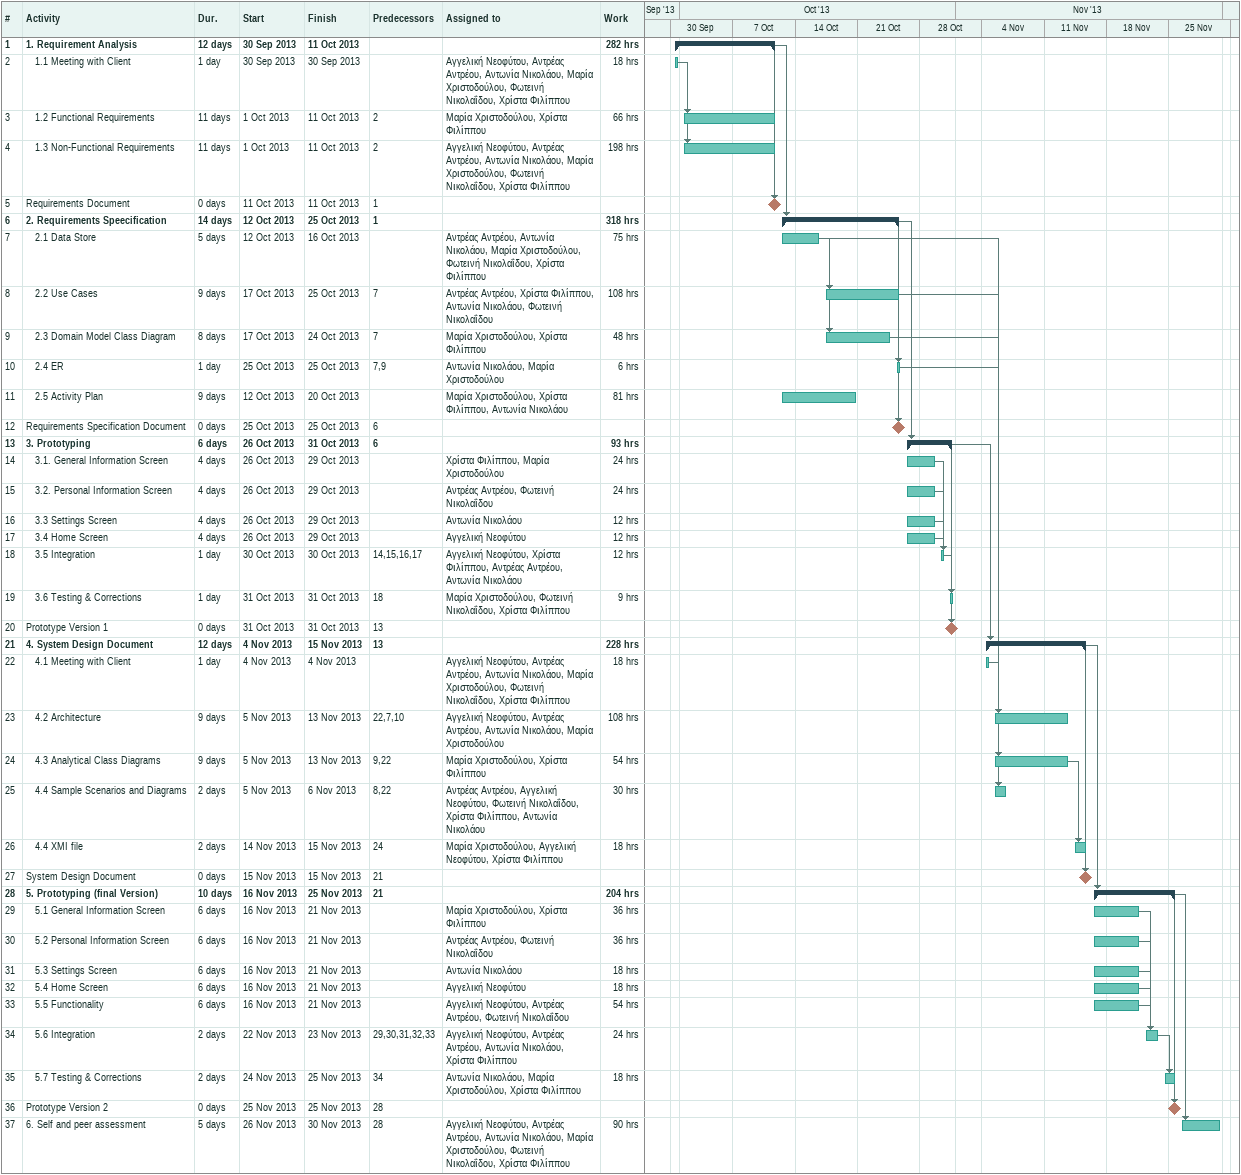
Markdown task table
| ID | Level | Task | Duration | Start | Finish | Predecessors | Resources | Work (h) |
|---|---|---|---|---|---|---|---|---|
| 1 | 1 | **1. Requirement Analysis** | 12d | 2013-09-30 | 2013-10-11 |  |  | 282 |
| 2 | 2 | 1.1 Meeting with Client | 1d | 2013-09-30 | 2013-09-30 |  | Αγγελική Νεοφύτου, Αντρέας Αντρέου, Αντωνία Νικολάου, Μαρία Χριστοδούλου, Φωτεινή Νικολαΐδου, Χρίστα Φιλίππου | 18 |
| 3 | 2 | 1.2 Functional Requirements | 11d | 2013-10-01 | 2013-10-11 | 2 | Μαρία Χριστοδούλου, Χρίστα Φιλίππου | 66 |
| 4 | 2 | 1.3 Non-Functional Requirements | 11d | 2013-10-01 | 2013-10-11 | 2 | Αγγελική Νεοφύτου, Αντρέας Αντρέου, Αντωνία Νικολάου, Μαρία Χριστοδούλου, Φωτεινή Νικολαΐδου, Χρίστα Φιλίππου | 198 |
| 5 | 1 | Requirements Document | 0d | 2013-10-11 | 2013-10-11 | 1 |  |  |
| 6 | 1 | **2. Requirements Speecification** | 14d | 2013-10-12 | 2013-10-25 | 1 |  | 318 |
| 7 | 2 | 2.1 Data Store | 5d | 2013-10-12 | 2013-10-16 |  | Αντρέας Αντρέου, Αντωνία Νικολάου, Μαρία Χριστοδούλου, Φωτεινή Νικολαΐδου, Χρίστα Φιλίππου | 75 |
| 8 | 2 | 2.2 Use Cases | 9d | 2013-10-17 | 2013-10-25 | 7 | Αντρέας Αντρέου, Χρίστα Φιλίππου, Αντωνία Νικολάου, Φωτεινή Νικολαΐδου | 108 |
| 9 | 2 | 2.3 Domain Model Class Diagram | 8d | 2013-10-17 | 2013-10-24 | 7 | Μαρία Χριστοδούλου, Χρίστα Φιλίππου | 48 |
| 10 | 2 | 2.4 ER | 1d | 2013-10-25 | 2013-10-25 | 7, 9 | Αντωνία Νικολάου, Μαρία Χριστοδούλου | 6 |
| 11 | 2 | 2.5 Activity Plan | 9d | 2013-10-12 | 2013-10-20 |  | Μαρία Χριστοδούλου, Χρίστα Φιλίππου, Αντωνία Νικολάου | 81 |
| 12 | 1 | Requirements Specification Document | 0d | 2013-10-25 | 2013-10-25 | 6 |  |  |
| 13 | 1 | **3. Prototyping** | 6d | 2013-10-26 | 2013-10-31 | 6 |  | 93 |
| 14 | 2 | 3.1. General Information Screen | 4d | 2013-10-26 | 2013-10-29 |  | Χρίστα Φιλίππου, Μαρία Χριστοδούλου | 24 |
| 15 | 2 | 3.2. Personal Information Screen | 4d | 2013-10-26 | 2013-10-29 |  | Αντρέας Αντρέου, Φωτεινή Νικολαΐδου | 24 |
| 16 | 2 | 3.3 Settings Screen | 4d | 2013-10-26 | 2013-10-29 |  | Αντωνία Νικολάου | 12 |
| 17 | 2 | 3.4 Home Screen | 4d | 2013-10-26 | 2013-10-29 |  | Αγγελική Νεοφύτου | 12 |
| 18 | 2 | 3.5 Integration | 1d | 2013-10-30 | 2013-10-30 | 14, 15, 16, 17 | Αγγελική Νεοφύτου, Χρίστα Φιλίππου, Αντρέας Αντρέου, Αντωνία Νικολάου | 12 |
| 19 | 2 | 3.6 Testing & Corrections | 1d | 2013-10-31 | 2013-10-31 | 18 | Μαρία Χριστοδούλου, Φωτεινή Νικολαΐδου, Χρίστα Φιλίππου | 9 |
| 20 | 1 | Prototype Version 1 | 0d | 2013-10-31 | 2013-10-31 | 13 |  |  |
| 21 | 1 | **4. System Design Document** | 12d | 2013-11-04 | 2013-11-15 | 13 |  | 228 |
| 22 | 2 | 4.1 Meeting with Client | 1d | 2013-11-04 | 2013-11-04 |  | Αγγελική Νεοφύτου, Αντρέας Αντρέου, Αντωνία Νικολάου, Μαρία Χριστοδούλου, Φωτεινή Νικολαΐδου, Χρίστα Φιλίππου | 18 |
| 23 | 2 | 4.2 Architecture | 9d | 2013-11-05 | 2013-11-13 | 22, 7, 10 | Αγγελική Νεοφύτου, Αντρέας Αντρέου, Αντωνία Νικολάου, Μαρία Χριστοδούλου | 108 |
| 24 | 2 | 4.3 Analytical Class Diagrams | 9d | 2013-11-05 | 2013-11-13 | 9, 22 | Μαρία Χριστοδούλου, Χρίστα Φιλίππου | 54 |
| 25 | 2 | 4.4 Sample Scenarios and Diagrams | 2d | 2013-11-05 | 2013-11-06 | 8, 22 | Αντρέας Αντρέου, Αγγελική Νεοφύτου, Φωτεινή Νικολαΐδου, Χρίστα Φιλίππου, Αντωνία Νικολάου | 30 |
| 26 | 2 | 4.4 XMI file | 2d | 2013-11-14 | 2013-11-15 | 24 | Μαρία Χριστοδούλου, Αγγελική Νεοφύτου, Χρίστα Φιλίππου | 18 |
| 27 | 1 | System Design Document | 0d | 2013-11-15 | 2013-11-15 | 21 |  |  |
| 28 | 1 | **5. Prototyping (final Version)** | 10d | 2013-11-16 | 2013-11-25 | 21 |  | 204 |
| 29 | 2 | 5.1 General Information Screen | 6d | 2013-11-16 | 2013-11-21 |  | Μαρία Χριστοδούλου, Χρίστα Φιλίππου | 36 |
| 30 | 2 | 5.2 Personal Information Screen | 6d | 2013-11-16 | 2013-11-21 |  | Αντρέας Αντρέου, Φωτεινή Νικολαΐδου | 36 |
| 31 | 2 | 5.3 Settings Screen | 6d | 2013-11-16 | 2013-11-21 |  | Αντωνία Νικολάου | 18 |
| 32 | 2 | 5.4 Home Screen | 6d | 2013-11-16 | 2013-11-21 |  | Αγγελική Νεοφύτου | 18 |
| 33 | 2 | 5.5 Functionality | 6d | 2013-11-16 | 2013-11-21 |  | Αγγελική Νεοφύτου, Αντρέας Αντρέου, Φωτεινή Νικολαΐδου | 54 |
| 34 | 2 | 5.6 Integration | 2d | 2013-11-22 | 2013-11-23 | 29, 30, 31, 32, 33 | Αγγελική Νεοφύτου, Αντρέας Αντρέου, Αντωνία Νικολάου, Χρίστα Φιλίππου | 24 |
| 35 | 2 | 5.7 Testing & Corrections | 2d | 2013-11-24 | 2013-11-25 | 34 | Αντωνία Νικολάου, Μαρία Χριστοδούλου, Χρίστα Φιλίππου | 18 |
| 36 | 1 | Prototype Version 2 | 0d | 2013-11-25 | 2013-11-25 | 28 |  |  |
| 37 | 1 | 6. Self and peer assessment | 5d | 2013-11-26 | 2013-11-30 | 28 | Αγγελική Νεοφύτου, Αντρέας Αντρέου, Αντωνία Νικολάου, Μαρία Χριστοδούλου, Φωτεινή Νικολαΐδου, Χρίστα Φιλίππου | 90 |
